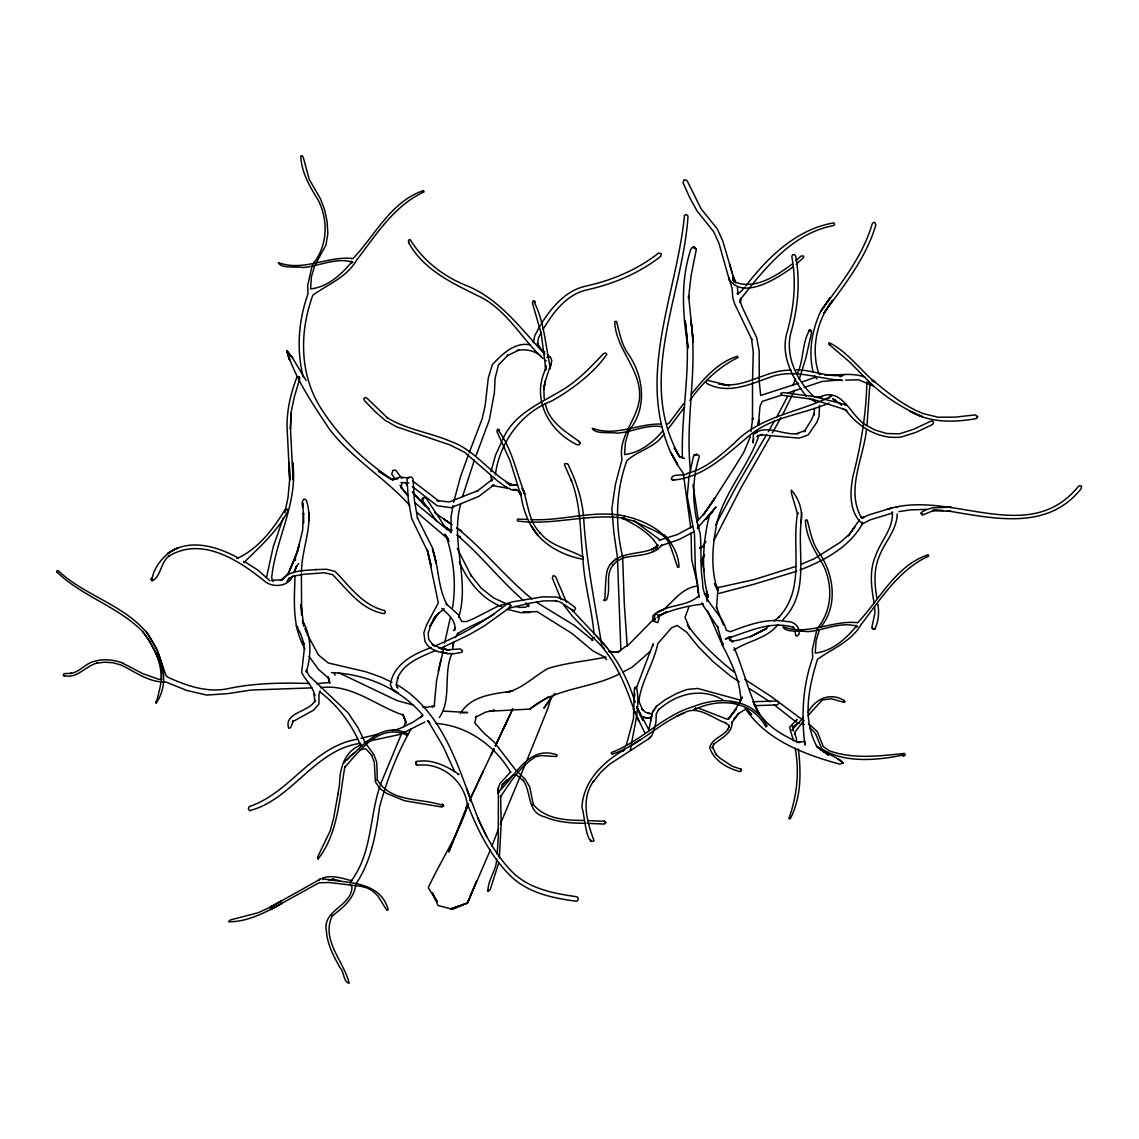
<?xml version="1.0" encoding="UTF-8"?>
<svg xmlns="http://www.w3.org/2000/svg" width="1139" height="1139" viewBox="0 0 1139 1139"><rect width="100%" height="100%" fill="white"/><g stroke="black" fill="none" stroke-linecap="round" stroke-linejoin="round"><path stroke-width="1.5" d="M302.547 502.84L303.487 514.629M752.509 382.092L752.495 420.106L752.708 418.027L751.014 431.553M752.537 380.469L753.249 352.136L751.512 338.71L751.982 339.863L734.57 303.714L732.776 297.606L732.106 288.338L728.775 277.631M682.432 458.191C680.866 412.275 691.957 366.431 685.137 320.728L688.127 348.107C682.731 315.261 680.225 281.703 690.747 249.455L692.298 247.32L694.633 247.391L696.399 249.057L691.046 275.766L688.526 298.333L688.582 295.756L693.38 342.341L690.875 320.372C697.936 370.189 684.824 420.562 690.49 470.606M892.264 511.909C893.788 528.624 880.419 541.068 875.521 556.046C868.957 571.123 871.477 587.653 874.14 603.3M301.379 573.615L301.65 615.231L301.066 604.453L303.729 626.279M758.588 425.118L758.731 419.821L758.218 424.833M869.954 383.017L866.964 425.758M290.943 413.614L290.445 428.791L291.071 412.475L294.417 396.6L299.671 379.073L299.657 377.536L297.108 376.682C290.758 392.927 286.615 410.467 287.085 428.05L289.762 480.16L289.249 462.462L289.648 479.918L288.053 497.344L284.835 512.678M510.842 771.744L500.192 783.233L498.398 787.604L498.284 836.966L497.202 854.165M295.015 575.579C294.389 600.168 291.755 626.535 304.996 648.689M490.98 471.688L495.451 455.329L501.758 441.59M782.949 619.787L783.789 618.691C809.131 592.308 797.699 554.85 801.03 522.602C803.152 511.126 799.108 498.697 791.391 490.183L791.263 492.717L797.613 514.102L797.713 512.621C791.092 547.674 805.985 588.379 778.563 617.523L779.389 616.427L774.264 620.983M801.03 522.602L801.657 512.465M301.522 571.906C301.536 547.859 314.449 523.869 306.234 500.007L303.971 498.967L302.319 501.516L302.59 507.14L302.561 502.968M814.542 408.431L814.001 415.166L814.2 413.258L811.58 419.707L804.134 431.724L805.515 430.457L796.517 433.703M652.96 645.941L653.16 643.777L636.018 688.953M497.757 793.442L498.398 787.604M401.284 488.175L401.796 482.993M286.928 581.516L289.178 578.114L288.594 578.868L293.591 576.078L303.871 574.284L324.373 572.775L332.602 574.64C347.751 589.917 361.334 609.991 384.242 613.665L385.409 612.127L384.569 610.561C362.629 605.279 349.858 586.571 335.151 571.465L326.637 569.258L315.161 569.642M758.275 425.217L760.04 406.153L762.29 401.384L781.482 395.162M706.935 601.335L707.575 594.074L707.846 597.804L706.721 591.226L707.661 595.27C701.168 569.557 702.905 541.68 709.241 516.081M856.144 625.268L855.987 626.678C845.309 639.292 832.168 651.195 815.211 653.088L816.079 640.901L819.397 629.782M499.338 857.866L501.146 824.551L500.647 795.862L500.548 796.773C510.215 782.336 520.58 765.593 535.928 756.652L541.395 755.556L555.505 756.51L556.786 756.396L557.071 754.929C528.695 744.721 515.398 776.243 498.583 791.79L499.637 791.89M520.779 492.86C522.26 508.037 528.055 523.598 537.978 535.472L531.344 526.061C541.623 544.542 562.993 555.604 582.712 559.221L583.325 557.27C569.158 548.955 550.692 546.364 539.815 532.497L540.299 533.08C528.311 521.121 528.354 504.221 523.043 489.443L524.865 494.155C516.551 473.212 511.411 446.46 497.401 429.275L497.003 431.695L510.144 461.01L520.95 495.593L520.267 492.205M496.604 858.906C496.846 870.039 486.994 880.931 488.161 891.41L490.14 889.815L498.754 862.736M452.496 607.827C456.497 584.136 453.593 558.964 446.331 536.355M452.582 649.088L453.265 644.119M753.79 438.145L753.064 442.943L753.363 434.457C765.436 423.21 784.145 436.095 798.567 433.546M543.887 389.139L545.154 381.181L543.887 389.139L544.171 398.792M543.958 388.698L544.94 382.405L551.831 360.921L550.806 357.831L547.275 354.428M792.36 727.209L792.545 725.999L793.37 729.828M337.856 794.68L339.522 784.202C339.863 768.127 344.476 750.943 361.334 744.835L360.493 745.817L360.892 745.077M897.205 513.917C896.92 530.233 884.59 541.95 879.18 556.515C873.656 569.642 874.382 584.065 876.859 597.79M634.039 699.104L634.879 693.964M444.566 643.108L450.232 618.05M452.98 505.545L451.058 516.821L451.172 532.753L451.172 530.333L449.706 531.486L452.14 530.133L449.449 530.546L444.21 527.086L414.582 502.47M442.829 652.291L436.536 680.851L434.272 705.169L432.151 707.305L434.785 705.667L427.695 707.162L422.512 706.977M337.927 794.267L333.528 818.628L330.182 830.886L317.938 856.414L318.165 858.849C338.155 833.506 339.45 797.898 344.903 766.533L344.733 767.444C360.792 749.191 380.597 722.539 407.378 735.353L407.847 733.943C380.939 719.805 362.017 747.81 343.636 762.333L344.676 762.575M866.523 429.232C863.647 458.191 845.75 489.158 861.155 517.291L860.571 516.238L863.063 517.974L861.426 518.074M442.672 653.188L443.982 646.297M266.54 577.316L273.232 546.877L283.383 517.633M533.337 342.668L534.86 335.435L540.356 325.341M707.718 611.088L722.624 645.699L722.624 643.065L722.624 645.699C731.38 662.357 739.894 680.282 740.791 699.318L739.61 702.279M741.147 700.314L697.751 688.454L686.917 689.494L676.466 693.551L665.404 699.631L656.634 706.137L652.462 712.259L648.732 730.583M458.718 617.253C470.165 579.694 449.848 541.11 460.896 503.481M297.051 552.999L302.618 530.404L303.444 512.863L303.729 522.758M476.33 716.189L474.764 722.952L483.249 732.405L494.283 742.215L514.956 769.124L525.378 779.589L529.763 787.063L533.408 805.173L533.152 804.376C545.852 819.61 566.24 820.279 584.093 820.479M453.721 641.955L452.667 646.439L453.778 641.898M453.649 502.271L460.441 476.871L468.57 454.39M462.477 496.818L474.394 460.014M438.202 671.042L441.064 659.154M451.77 653.843C442.914 674.231 452.041 699.033 439.327 717.584M651.821 715.406L650.896 719.279L650.782 718.125M297.065 553.141L299.415 544.143L295.314 557.142L287.811 574.796L296.667 553.54L288.551 573.031L282.429 579.865M654.327 728.504L655.95 722.283L656.249 713.769L658.997 709.156L658.356 710.053C675.982 693.922 701.026 687.045 722.696 699.716M732.05 721.571C733.089 732.975 720.887 738.513 713.313 744.493L714.068 743.781L712.16 747.796L712.487 746.8L716.089 754.616L715.634 753.933L719.962 758.161L732.178 766.248L740.877 769.167L741.133 770.961L739.994 771.63C727.536 768.341 713.598 760.624 709.782 747.611C711.96 738.058 723.835 736.435 728.462 728.519L727.978 729.273L729.231 726.084L729.159 727.152L728.689 725.415L729.444 726.041L725.116 722.453L725.828 722.98C712.729 718.624 698.164 704.756 683.884 712.971M379.913 786.266C369.335 817.617 372.026 853.239 351.268 880.831M549.852 368.979L551.347 363.654M355.596 886.085C353.318 899.725 342.255 908.068 332.118 916.083L332.574 915.386C320.258 939.533 344.163 961.53 349.16 983.284C343.352 982.359 344.192 971.439 340.134 967.808C333.77 956.461 327.306 944.672 326.466 931.417C321.739 909.847 351.979 906.487 351.951 886.74L349.744 884.135M355.866 884.021C371.357 861.127 375.97 833.819 379.572 806.925C387.004 779.873 397.141 753.349 411.094 728.96M628.728 431.254L625.411 442.388L624.542 454.575C640.004 452.838 653.074 442.473 662.741 430.884M653.943 729.8L651.949 735.41L648.789 738.67L609.579 764.241L601.121 771.9L593.291 781.767L593.69 780.984C580.491 799.222 586.998 821.675 594.031 840.739C585.773 846.277 584.35 811.594 581.929 807.779C582.94 781.767 602.844 761.991 624.215 749.903L623.304 750.985L624.955 748.095M312.129 266.013L307.687 285.376L308.043 293.734C298.461 320.657 296.339 349.132 303.173 376.909M816.777 630.18L812.321 649.543L812.676 657.901C802.554 686.077 801.272 715.662 804.889 745.105L804.974 741.461L796.617 742.172L799.706 742.571M799.236 379.429L805.942 357.689L811.637 332.104L810.028 329.826C801.671 341.572 804.177 360.849 796.958 374.162M795.421 379.13L792.886 385.552M626.322 745.006L633.483 718.595L634.352 689.266L634.907 687.344L636.416 686.988C641.029 707.903 633.156 729.558 630.465 750.288L630.437 748.793M401.711 733.345L380.383 784.6M403.961 726.796L405.641 721.884L402.793 714.181L406.381 723.137L403.078 715.036C375.514 705.696 351.467 683.443 320.472 687.671M161.254 679.656C161.667 661.517 152.811 644.005 141.777 630.664C116.99 606.09 81.809 596.267 56.95 572.006L58.032 570.525C84.742 595.968 124.763 604.781 147.97 634.195C161.225 654.213 171.163 681.321 156.228 702.948C160.2 686.988 166.565 668.038 155.616 652.562L159.047 659.652L155.616 652.562M688.853 607.087L685.052 617.366L690.063 629.369L687.387 625.069M866.864 381.935C866.224 413.642 861.056 445.221 853.011 475.974C850.036 490.994 849.011 510.3 860.5 522.061L862.337 522.488M498.455 829.092L491.763 846.377M500.292 824.323L525.72 763.102M490.567 849.509L467.46 903.042L450.816 908.851L438.045 905.491L432.279 892.805L437.205 901.704L428.25 887.722C441.092 859.959 458.618 834.545 467.816 805.045M294.318 571.849L296.738 565.756L293.862 572.76M476.244 455.13L489.314 419.978L494.397 392.642L495.095 378.219L498.483 365.007L508.564 354.585L507.282 355.809L519.028 349.929M469.197 452.767L482.039 419.152L485.114 405.982L488.318 377.835L492.361 364.694C501.929 354.201 515.099 341.558 530.546 344.875M467.873 805.074L448.794 851.972L468.129 803.479M320.287 690.989L318.991 694.164L318.963 703.987L313.567 710.181L292.396 721.841L293.392 720.645L290.716 727.636L288.694 728.262C283.312 712.103 310.135 712.174 315.176 700.172L314.691 701.852L314.179 693.879L314.805 695.587C312.898 686.404 305.608 680.51 301.65 672.48L304.198 650.056L303.43 642.012M501.117 788.459L502.868 784.258M750.387 436.636L743.724 452.496L734.157 467.873L711.903 502.769L703.332 514.728L714.694 498.412L704.415 513.49L696.527 521.918M527.086 759.912L547.645 708.956L551.532 696.854L543.901 708.116L554.864 693.295M840.255 376.824L840.952 375.244L840.027 376.34L843.657 375.258C827.839 377.522 812.178 369.89 796.261 369.819M732.79 278.642L732.847 275.311L733.06 280.408L732.619 279.226L734.555 282.088L733.616 281.418C753.634 290.858 776.214 276.008 791.975 264.191M740.236 701.781L742.329 697.082L735.509 709.412L729.216 718.182L736.136 708.956L728.262 718.809M580.207 443.057L579.324 441.932L580.207 443.057L579.238 444.751L577.117 444.765C548.485 430.998 531.045 398.436 545.866 368.609L545.41 370.161L545.595 365.149L545.809 368.979L541.239 333.656L532.397 302.86L533.394 300.625C544.228 320.358 545.41 345.388 550.237 367.456L549.596 366.06M469.539 800.432L493.842 748.85M493.885 749.149L490.895 755.584L493.885 749.191M495.38 745.931L512.806 708.814L502.868 729.814M471.062 797.229L483.349 770.946M495.38 746.002L508.079 718.837L495.337 745.689M794.595 390.392L782.664 414.582M787.59 396.514L776.955 416.646M704.514 554.579L701.453 560.886L703.802 556.031M713.939 540.498L740.976 487.891L770.633 436.023M541.438 332.36L538.448 337.842L537.58 343.807L537.409 343.095L540.655 348.662L544.798 352.179M542.933 329.627C553.184 312.499 566.254 294.503 586.912 289.89C613.551 283.91 639.121 273.275 660.72 256.36L661.218 253.655L658.598 253.072C637.228 269.843 611.928 280.408 585.503 286.188C565.357 290.73 551.789 307.359 541.139 323.889M715.52 525.051L737.289 484.701L766.533 434.657M772.356 432.962L780.941 417.643M704.201 555.946L701.596 560.602L704.087 570.724M530.859 519.555C563.549 521.534 596.921 508.208 629.269 517.177C653.416 523.641 677.705 539.544 679.029 567.065L677.648 567.322C665.589 532.326 670.657 538.391 635.235 521.719C632.088 520.366 614.234 515.839 625.923 519.897C637.683 526.246 651.024 533.906 657.573 545.866L656.164 547.831L658.143 545.083L651.323 549.724L657.317 546.578C641.684 556.686 615.387 549.026 607.315 569.998C605.008 579.666 605.692 591.611 604.595 600.538L606.489 599.769C611.615 588.635 604.581 574.896 613.309 564.83L612.654 565.514L617.267 560.929L624.072 557.612L623.218 557.854C636.06 554.778 653.487 556.316 662.143 544.499L661.218 545.652L679.143 539.487L693.679 531.899M800.902 564.346L813.972 558.907L839.97 542.506L849.267 534.419L854.634 527.129L848.37 535.871L859.39 519.897M629.568 429.787C647.265 408.004 643.82 376.653 628.643 354.514C621.581 344.903 619.616 332.958 616.612 321.824C616.142 321.013 615.331 321.383 614.733 321.796C615.715 349.986 642.439 370.09 639.406 399.319C636.886 420.163 617.751 437.034 622.022 459.373L615.345 484.687L611.857 508.592L613.893 532.938L617.438 557.327L620.869 650.44L618.42 652.006M821.062 626.834C838.19 605.35 833.947 574.64 819.311 553.027C812.235 543.417 810.285 531.486 807.28 520.338C806.811 519.526 805.999 519.897 805.401 520.324C806.085 536.64 814.542 551.034 822.999 564.545C833.25 585.261 832.253 610.404 817.261 628.557M768.312 431.638L774.363 421.145M312.627 264.39C327.605 246.238 328.616 221.094 318.351 200.379C309.908 186.867 301.436 172.473 300.753 156.157L302.02 155.644L303.188 157.054L309.153 179.193L320.458 198.827L324.615 209.79L327.092 221.393L327.847 233.523L325.996 244.97L314.748 265.615L311.431 276.734L310.563 288.936C327.519 287.028 340.689 275.125 351.353 262.483L351.51 261.102L351.979 262.967L351.41 261.87L352.891 262.255C336.005 256.944 319.703 266.184 303.088 267.523C296.581 266.184 281.262 268.861 278.315 262.767L278.984 262.81C304.07 271.794 327.79 255.62 352.976 258.553C375.201 235.403 390.876 201.446 423.494 190.612L424.149 191.85C394.066 205.632 376.041 234.947 356.407 260.418C346.612 277.475 327.406 284.579 312.841 295.186C299.173 332.46 299.386 375.357 321.639 409.342C339.721 437.647 364.665 461.48 392.699 479.832L398.209 478.38L391.061 479.291L378.433 471.446M502.456 440.067C513.561 413.215 541.552 402.879 564.46 388.741C579.338 379.216 591.483 366.359 603.542 353.617L605.492 352.962L606.902 354.357C593.234 373.692 572.703 388.926 552.102 400.828C521.092 412.56 499.466 442.544 495.365 474.792M460.284 713.655C471.133 695.26 493.999 693.936 512.92 690.96L506.399 692.384C522.758 688.725 534.134 675.968 548.428 668.308C567.25 662.627 586.912 661.076 606.09 657.046M295.969 567.635L298.674 563.506M830.16 396.158L828.651 398.408M705.881 541.481L702.094 547.161L699.56 548.357M455.315 637.683L458.504 632.928L457.138 634.024C468.599 626.236 482.324 622.022 494.027 614.177M292.666 576.063C288.423 586.485 273.944 587.852 265.672 582.029C239.703 560.758 201.916 535.743 168.814 556.216L169.668 555.718C160.67 561 160.912 577.601 151.914 580.933C152.711 567.606 165.24 552.657 178.14 547.816L167.575 553.497C189.031 537.978 217.136 546.25 238.279 558.053L236.912 558.537C258.126 548.97 273.047 529.421 284.864 509.945L287.256 509.161L287.598 511.539C277.062 531.885 259.535 546.905 243.831 562.694L243.703 561.313M652.462 712.259L656.634 706.137M453.479 630.636L455.415 627.817L454.489 630.465C457.01 621.196 447.812 613.992 441.79 608.425M853.766 528.354L854.634 527.129M731.437 723.237L738.314 713.754L746.002 708.857L751.669 714.609L745.233 708.387C766.12 740.222 804.205 754.345 839.557 764.098L843.131 763.215C835.869 755.371 823.853 753.776 816.421 746.045L828.509 755.129L817.204 747.084C801.899 719.649 808.633 687.657 817.475 659.353C832.039 648.746 851.246 641.641 861.056 624.585C880.689 599.114 898.714 569.799 928.783 556.017L928.143 554.778C895.51 565.613 879.849 599.57 857.624 622.72C832.438 619.787 808.704 635.961 783.632 626.977L782.949 626.934C785.91 633.028 801.23 630.351 807.736 631.689C824.351 630.351 840.653 621.111 857.539 626.422L856.044 626.037L856.628 627.133M347.267 759.642L350.072 755.926M684.539 407.221L668.465 428.535M745.974 285.732C767.843 257.158 797.101 228.782 833.919 222.888L834.645 224.212L833.52 225.579C792.345 233.267 764.938 268.263 740.521 299.272L740.265 302.803L740.763 298.162L740.193 301.593L742.785 308.285L756.709 337.742L759.172 351.011L759.229 381.124L760.667 395.432L798.596 383.231M683.557 403.79L669.063 423.067L666.956 424.192M655.523 618.975L654.598 620.186L654.654 615.459L655.637 614.291L657.317 614.419L658.669 615.444L659.011 618.52L657.773 622.691L653.103 621.026L652.789 615.914L656.036 612.896L662.998 609.721L657.53 612.255C670.287 604.311 687.828 606.304 698.962 595.669L699.175 597.235L695.317 568.674L694.519 534.604L687.258 496.576L688.938 477.312L693.494 456.013L694.548 454.603L696.797 454.447L698.848 455.329L699.232 456.981C691.074 482.181 692.512 508.521 700.186 533.593C701.667 549.61 699.987 565.756 702.592 581.673C701.781 601.748 721.713 612.013 726.269 630.166L730.099 631.746C748.252 625.012 766.789 617.765 786.722 621.552C793.926 621.125 800.247 626.82 799.051 634.181L796.901 636.16L795.691 635.448L794.937 630.679M689.793 400.501C702.478 382.59 718.495 367.043 738.129 357.489L737.474 356.251C717.741 362.33 703.859 378.661 691.316 394.236M738.314 713.754L733.972 719.25L738.912 713.285M804.006 720.489L795.492 731.323L794.524 734.142L794.766 733.075L796.688 740.008M808.035 715.619L822.201 700.044L831.242 698.705L844.312 702.464L845.081 701.695L843.615 700.385M420.348 717.712L422.697 714.922C400.045 688.54 365.918 673.904 331.477 672.622M664.051 433.745C655.651 447.798 637.513 450.46 626.82 460.839C615.53 491.806 615.117 524.794 622.577 556.672M808.121 712.217C815.225 698.876 830.488 691.829 844.184 700.599M803.066 718.026L791.904 729.971L793.627 730.882M733.787 650.17C747.64 640.801 767.06 638.751 778.008 624.443M507.154 779.503L502.085 785.141L513.02 775.075L516.209 774.762L523.427 780.799L523.029 780.215C531.828 792.032 526.489 812.862 545.125 816.99C558.01 822.5 572.148 823.241 585.959 823.298M744.906 287.128L740.25 292.267L737.047 293.648L738.314 294.161L737.332 287.768M650.654 651.024L632.23 667.198L622.862 672.095M712.914 511.795L705.525 519.441L716.004 506.983L697.267 528.197M610.547 564.289L615.815 558.936M653.558 619.388L629.198 644.161L617.794 651.935L609.45 651.608M594.245 637.185L591.554 639.791L592.892 640.374L574.554 625.496L536.426 602.218M663.211 609.963C673.662 601.022 682.788 587.397 697.595 586.03M657.217 617.623L666.756 611.743L658.114 616.014C672.209 609.507 687.999 605.706 703.318 604.012L701.524 603.029L718.239 628.102L717.342 626.123L722.453 643.834M648.789 738.67L651.209 736.506M795.947 260.66L801.258 255.933L803.664 256.118L803.465 257.713L796.118 264.305M769.152 625.525L765.308 628.942L750.288 636.772L766.746 628.514L751.484 636.146L738.94 640.018L732.704 641.129L730.099 640.175M475.404 717.342L485.598 712.117L494.625 710.195L489.685 711.035M793.47 266.654C778.706 277.332 743.254 301.123 729.003 279.069L729.416 280.194L718.98 243.347L713.626 231.601L696.997 210.872L690.02 198.229L682.973 182.61L684.155 179.677L687.073 180.588L701.04 208.75L717.314 228.982L722.724 240.898L733.302 276.62M831.926 395.916C799.649 412.603 759.984 415.507 733.744 443.74C719.948 455.657 705.966 468.741 687.728 473.155C684.539 476.985 671.569 472.414 671.384 479.149L673.989 480.032C704.144 476.97 725.757 455.102 747.91 436.863C770.861 416.717 802.013 414.795 828.95 403.064M548.77 696.513L529.806 709.084L489.585 711.234M350.57 755.712L354.685 752.779M755.257 433.119L757.15 431.766L754.602 433.019L756.424 432.478M422.84 715.463L412.546 722.482L399.262 728.761L392.613 730.555M794.054 725.671L798.496 723.037L797.115 723.009L799.507 723.279M640.374 739.553L630.066 746.202M529.806 709.084C555.433 687.344 590.984 688.953 619.73 673.719M424.833 722.012L403.277 732.961M862.294 517.946L868.986 514.828L891.709 508.022L887.181 509.375C950.638 488.645 1028.375 548.443 1078.775 485.983L1081.537 485.883L1081.182 488.631C1047.41 531.415 993.322 518.288 947.249 510.856M692.014 526.731L677.306 534.59L659.21 540.171L660.62 540.342L634.167 520.865M280.465 580.107L282.714 578.954L281.02 580.392C289.605 569.842 304.213 570.696 316.457 569.543M444.196 608.753L438.23 613.494L433.304 619.317L438.885 612.64L429.958 626.322L435.055 617.124L430.884 624.984L428.122 633.369L428.791 639.42L433.276 645.443L432.35 644.361L440.551 648.248L449.407 650.184L438.942 648.119L447.798 649.814L460.327 648.931L462.519 650.796L462.035 652.248L454.561 653.615L448.054 653.629L441.32 652.163L448.054 653.629M862.38 517.818L864.529 516.736M652.462 551.675L658.214 548.827M729.102 719.022L726.953 719.207L698.278 708.002M546.862 357.375L550.094 357.091L548.528 356.664M699.873 548.272L702.735 546.991L700.243 547.275M676.78 716.146L684.653 712.63C658.669 723.422 639.05 745.447 612.027 754.246L611.244 752.58C641.229 741.446 663.112 715.264 694.078 706.351C719.706 696.043 753.477 698.307 767.06 725.97L765.892 726.91C751.142 699.673 719.165 697.694 693.694 709.853L696.071 708.672L695.459 709.868L695.559 707.746M435.511 650.526C421.131 656.876 403.69 662.613 397.44 678.616L398.209 677.164L396.116 684.923L397.782 687.999L396.571 686.29M360.052 749.704L365.847 748.764L371.784 755.499L371.399 754.844L374.318 762.375L375.372 781.696L379.671 788.359L386.52 793.328L404.573 800.745L441.975 807.024L443.84 805.814C421.772 797.442 391.432 803.536 377.151 779.631L377.351 780.471L376.767 762.333L373.834 754.545L365.434 743.055L357.973 727.693L348.164 712.9L309.039 675.698L306.22 670.216L306.306 672.11C311.374 654.939 311.815 636.758 302.49 620.627L303.23 623.788M431.24 647.536C413.599 653.928 393.439 664.108 390.364 684.624L392.969 690.149L398.024 693.11L393.98 689.992M434.329 646.183C460.398 635.562 485.114 621.623 507.012 603.898L510.386 604.311L510.115 607.343L484.246 625.98L469.168 634.736L441.761 647.806M795.99 566.382L754.217 579.58L717.428 587.724M796.873 571.223L754.203 584.165L719.008 593.419M799.977 569.97C824.38 560.53 849.836 546.948 862.707 523.299L861.896 524.025L870.467 519.768L892.663 512.949L891.723 512.778L892.492 514.472M756.88 436.636L762.176 434.5L760.097 434.714L799.179 438.145L808.177 434.899L816.862 422.298L819.055 416.475L819.525 405.342M728.148 638.452L731.266 637.242L725.372 638.951C747.611 632.401 769.765 620.029 793.826 627.432L792.616 626.735L794.41 629.141M801.884 382.049L815.795 377.137M800.831 388.613L787.974 392.983M803.992 387.488L822.13 381.451L841.294 379.8M507.923 608.468L529.108 603.3L543.588 600.922L556.273 600.808L555.006 600.637C562.723 601.435 567.82 608.511 574.383 610.817L575.551 608.212L574.754 607.187L566.325 600.808L556.814 597.064L542.534 596.85L512.635 601.805L498.014 606.133L473.397 618.748L466.392 621.609L461.694 621.453L458.305 614.704L446.089 603.642L447.413 605.193C437.661 588.265 439.042 567.165 432.521 549.012L436.194 563.364L432.436 547.845L417.273 517.633M513.547 485.043L509.831 485.442L517.433 485.2L512.821 485.242L513.76 485.029L506.015 482.409M357.774 739.154C312.741 746.259 290.872 792.644 249.299 806.569L248.33 808.59L249.512 810.712C292.695 799.521 314.506 749.462 360.693 743.283M360.963 738.271L377.507 734.285M364.081 742.386L369.164 741.048M400.344 734.342L370.801 740.734M898.842 511.639L910.104 509.902L926.577 509.389M351.552 880.575L350.598 880.774L351.794 880.774C340.96 877.927 328.815 873.585 318.351 880.105L320.102 879.28L269.815 907.441L257.969 912.795L230.32 919.97L228.54 921.722C246.821 922.234 266.113 912.254 282.173 903.241L270.584 909.591L319.005 882.81L329.043 882.483L360.636 886.227L367.342 888.05L372.809 891.125L377.692 895.752L385.85 908.737L386.733 909.79L388.1 909.235C379.458 879.991 346.213 883.465 322.579 878.653L323.063 879.607M896.478 506.983L897.859 506.755M845.622 380.084L858.749 379.814L873.243 386.021L849.751 362.117L829.818 345.017L829.121 342.697C846.135 350.655 860.23 369.62 874.837 382.234L872.702 380.198C888.292 393.112 904.224 406.167 923.273 413.628L938.194 417.23L955.194 417.145L975.141 414.895L977.533 416.518L975.696 418.725C953.357 422.569 929.467 422.925 909.363 410.937L922.604 416.831C902.871 408.502 884.049 396.386 868.744 381.451L870.395 384.327L869.925 382.818M517.177 350.442C525.535 348.748 535.131 350.556 541.466 356.607M458.02 774.534L458.989 774.449C446.516 765.978 432.151 758.759 416.632 761.507L415.778 762.817L416.931 764.767L415.892 763.97M316.642 683.699L329.513 682.446L328.217 676.908L329.797 683.272L328.274 677.904L318.507 669.419L309.153 656.505M791.377 370.275C766.02 369.107 743.895 390.008 718.595 383.743L729.401 385.651L707.419 380.284L705.767 381.964L706.878 383.516C727.494 394.55 749.078 384.711 768.939 377.635C793.456 367.883 817.959 379.031 842.632 380.44M834.759 400.373L835.627 400.302C833.449 401.127 831.783 395.817 833.549 399.746L835.627 400.302M161.952 679.186L159.076 679.413L142.731 673.619L122.101 662.87M281.248 579.936L273.218 580.221M824.736 375.158C838.133 375.557 852.328 372.197 865.142 377.251M462.391 712.815L467.702 712.516L442.914 711.063M328.231 879.664L333.869 879.379L332.773 879.223L340.333 880.846M512.279 489.656L516.565 489.613L510.87 489.713M311.972 687.871L250.907 690.049L228.298 693.566L206.629 695.075L186.54 690.376L165.924 682.019C149.522 682.759 135.399 672.053 121.275 665.076L112.903 662.727L104.475 662.186L96.587 663.197L97.385 662.941C85.61 665.717 76.512 679.826 63.428 675.313L63.983 673.633L71.358 673.363L70.39 673.462C80.015 672.224 85.781 662.713 95.405 661.076C104.489 658.669 114.042 659.808 122.77 663.055M947.05 507.197L951.179 507.182L932.699 507.766L926.092 509.759L921.551 512.308L921.095 513.575L923.743 514.6L933.681 510.457L932.442 510.742L950.652 511.269L947.947 510.713M815.439 396.97L822.273 396.614L820.479 396.828C842.533 386.534 851.047 417.016 866.266 425.288L865.355 424.705L874.837 429.973L886.598 433.503L899.397 433.845L913.848 429.189L930.506 421.288L932.514 420.974L933.581 422.555L932.642 424.434L915.984 432.336L901.462 436.963C879.251 439.925 858.507 427.267 845.679 409.94L846.832 410.98L842.404 408.574M704.244 594.045L706.92 594.06M844.711 404.858L846.234 404.872L813.616 396.5L783.02 392.599L780.671 393.425L782.208 395.29L812.733 399.291L845.764 409.769M752.623 701.752L776.656 700.998L778.464 701.781L778.62 703.731L776.969 704.913L754.502 705.682M661.517 424.092C638.324 423.153 616.227 436.949 592.963 428.463L592.294 428.406C595.241 434.514 610.561 431.823 617.067 433.162C632.173 432.179 646.397 424.107 661.844 426.769M523.1 612.212L537.024 611.586L571.778 633.312L592.864 650.853L603.926 656.705L606.589 659.709M309.694 683.514C282.529 682.66 255.108 682.93 228.412 688.554C207.227 693.124 186.54 685.721 167.447 677.05L165.881 675.256L157.324 650.127L146.262 631.362M523.2 612.227L529.977 612.383L521.007 612.697L507.339 609.337M587.624 820.578L604.24 821.262L606.062 822.629L604.325 824.067L587.738 823.369M510.258 488.702L492.133 485.556L493.97 484.872L478.85 496.376L451.186 507.709L437.177 505.759L412.346 486.595M527.485 519.37L517.49 519.142L517.433 520.964C553.056 525.99 588.493 512.934 624.172 518.231L624.585 516.152M400.971 482.466L408.873 482.95M609.308 651.665L618.491 652.419L608.482 651.209M933.411 509.646L943.021 510.471M801.699 723.237L804.248 724.376M640.018 714.922L642.054 716.972L651.551 718.581M510.187 484.232L508.151 484.018L512.023 484.986C489.77 473.34 475.105 449.891 450.66 441.391C429.816 432.421 406.466 429.674 386.989 417.572L387.701 418.113L367.185 398.394L365.334 397.454L363.911 398.493L364.352 400.487L375.016 411.549L384.897 420.177L396.472 426.798L449.919 444.908L464.427 452.183L497.8 481.156L507.98 488.503M648.148 713.228L652.077 713.769M446.431 653.288C438.059 652.305 429.033 649.586 424.989 641.456L423.836 632.9L426.513 624.955L438.316 602.873L427.282 549.767L431.325 566.467L427.367 550.906L411.692 518.544L408.374 500.434L407.007 479.263L408.787 477.198L411.805 477.17L413.058 479.22L414.425 500.391L417.6 518.387M435.753 723.407C467.118 725.586 494.952 745.49 510.628 772.313M413.215 705.084L396.942 700.528L338.625 672.722M642.054 716.972L648.119 718.253M408.659 477.754L399.219 477.255L392.699 479.832L391.061 479.291M515.355 606.332L519.882 607.471L526.161 607.059L528.71 604.225L528.724 606.56L525.962 602.745M514.828 489.628L517.547 490.354L520.822 494.881L518.772 491.151L520.58 494.582L520.139 491.877M731.11 701.994L736.15 703.375M834.033 399.86L839.984 403.676M650.027 713.74L645.4 712.202L641.698 708.714L642.837 710.309L638.495 700.442L638.68 702.478C640.887 681.72 653.615 663.923 657.801 643.663L671.512 627.874L677.178 625.411L686.774 632.316L697.951 646.311L713 661.56L730.498 676.025L739.254 681.848M817.759 373.293L820.778 374.332M872.659 628.799L872.246 627.788L873.641 629.169L875.008 628.771C878.625 621.068 879.294 612.227 877.799 603.884M684.468 458.519L679.043 456.412L674.174 447.869L679.955 457.081C635.704 381.038 682.831 295.684 688.027 216.139L686.504 214.588L684.511 215.228C676.865 293.634 636.416 374.546 670.558 452.112L677.591 464.37L670.558 452.112L676.651 463.701L683.272 473.269L690.761 527.912M815.837 402.01L808.861 398.266M545.595 360.422L546.35 360.75M507.795 604.41L493.657 597.975L481.284 588.222L470.706 574.967L471.418 576.234L457.252 548.443M501.317 606.546C481.626 598.772 467.716 580.99 459.344 562.054M392.03 682.332L380.882 677.036L365.477 671.654L328.231 662.969L318.493 654.996L306.904 633.711M798.596 742.414C779.759 734.256 760.923 722.539 753.477 702.35L758.93 713.498C748.522 692.469 743.397 669.148 734.128 647.707M871.99 380.64L873.214 381.252M800.945 718.695L771.502 696.726L744.849 679.385M730.142 640.474L732.847 642.012L728.832 637.256L729.643 639.705L729.017 636.986M396.799 684.596C438.999 709.455 455.643 757.819 471.29 801.5L466.805 788.943L478.067 818.443M245.398 562.111L258.126 570.269L269.957 580.833M749.462 688.639L770.021 701.823M649.572 717.954L650.867 718.794L650.568 716.944L651.052 719.962M814.67 397.269C797.528 382.234 784.97 356.649 790.737 333.414C797.884 308.37 800.489 282.045 795.72 256.289L794.481 254.609L792.53 254.809L791.833 256.716C796.574 282.216 794.011 308.299 786.835 333.086C780.457 355.952 792.815 378.29 806.042 396.13M808.647 723.763L817.275 731.551L823.269 746.6L829.42 750.872C853.609 759.357 879.664 756.011 904.48 753.42L905.106 754.531C880.305 760.169 844.725 763.913 821.76 748.821L815.396 733.302L809.815 727.707M450.959 523.968L443.769 519.113L452.012 524.723M456.725 527.855C483.762 549.254 505.147 577.16 532.041 598.957M457.494 528.468L461.622 531.272L457.266 528.297M445.321 527.072L450.887 530.859M457.835 535.586L460.612 537.466L457.693 535.472M451.485 524.324L434.614 512.578M443.085 525.463L450.389 530.461M442.957 525.392L451.343 531.187M456.924 535.045C480.943 554.921 499.879 580.207 523.584 600.524M412.418 492.062L425.089 505.83L429.175 508.72M506.328 487.136L508.25 488.517M773.965 704.671L796.133 721.984L796.973 719.335L789.541 727.308L793.627 741.105M412.546 480.843L438.7 500.932L436.963 500.576L449.222 501.986L478.166 490.51L476.6 491.592L492.746 479.078L491.792 481L490.795 476.316M319.333 691.501C337.956 705.269 351.866 724.376 360.736 745.661M733.843 671.939C717.257 658.513 701.282 643.919 688.668 626.621M416.874 512.393L448.495 539.302L445.634 535.23M416.205 764.212L417.358 765.294C441.007 762.176 463.374 779.93 467.09 803.251C477.497 829.733 490.197 855.973 510.756 876.147C528.282 893.004 552.458 897.988 575.736 901.191L577.402 900.906L578.213 899.312L577.971 897.546L576.491 896.706C553.682 893.417 529.72 889.004 512.564 872.303C497.359 856.742 486.339 837.848 477.825 817.944L486.709 836.738M142.745 631.661L149.109 640.645L155.673 652.69M409.855 505.545C385.124 477.924 352.264 458.917 329.513 429.289C313.14 404.601 295.613 379.301 286.772 350.755L292.68 358.187L306.106 380.454M604.154 648.248L601.919 646.055C594.857 603.328 586.115 560.616 583.609 517.134M544.641 354.101C520.438 328.288 499.209 298.162 464.783 284.892C442.245 275.595 422.939 260.162 410.04 239.489L408.488 240.158L408.887 242.835M297.849 627.333L296.225 625.71L300.568 633.597L304.042 644.204M543.047 358.6C520.594 337.657 506.043 308.242 476.757 295.243C450.66 282.344 422.825 269.131 408.431 242.194M635.178 702.407C627.561 677.776 615.217 654.427 596.665 636.245L571.479 609.408M714.409 583.723L718.011 588.123L716.531 608.411M664.251 534.647L669.618 540.982M271.808 580.321L272.976 581.516L271.68 577.843C275.595 538.747 298.39 502.911 292.666 462.576L293.05 479.676L290.459 428.292M839.799 403.462L841.55 405.342M412.546 492.133L425.089 505.83M596.224 635.747L606.916 647.721M407.249 494.81L400.017 485.271M400.914 487.392L407.534 495.536M706.507 591.483L707.461 592.736M563.933 605.236L572.604 616.484L593.818 638.21C615.217 658.2 625.752 685.664 634.978 712.658M454.66 771.658L443.071 746.301L427.993 720.773L428.734 721.742M427.993 720.773L429.802 723.18M394.834 478.337L391.688 474.194L392.983 470.236L395.731 470.25L401.939 478.366M405.057 482.523L407.121 485.285M814.513 375.728L816.976 379.031M523.655 491.891L524.538 493.144L521.933 488.403M436.821 521.505L422.469 500.505L423.096 497.544L426.114 498.199L447.001 529.806M579.694 442.416L579.053 441.363C565.428 431.567 548.414 421.515 545.367 403.533M444.666 534.205L449.022 541.267M648.917 729.971L636.658 706.764L643.094 720.631L636.943 707.347M872.517 628.457L871.89 627.29L874.994 612.625L874.425 606.404M645.001 733.245L633.241 708.857L634.694 711.989M560.858 598.986L552.344 578.028L553.326 575.451L555.661 576.661L566.453 602.275M818.841 373.677C810.683 349.516 816.649 320.13 832.723 300.198L823.824 313.353C843.857 285.533 865.967 258.396 875.877 224.881L874.766 222.518L873.499 222.347L872.203 223.87C862.437 257.2 840.326 284.024 820.55 311.73C811.78 330.338 808.22 352.478 813.26 372.51M715.164 585.318L717.798 590.828C710.11 568.389 712.501 543.232 717.513 520.452C726.098 490.468 747.682 466.606 758.261 437.476L758.061 435.084M637 717.015L639.036 721.371L636.858 716.687M723.45 624.984L716.331 606.831M733.616 277.389L735.766 282.828L733.046 275.909L733.502 277.218M304.853 628.287L306.391 632.344M732.106 272.961L729.544 263.921M334.268 672.75L334.98 675.242M697.623 584.72L691.672 559.719L691.06 532.824M692.953 484.858L698.278 519.84M583.439 515.44C581.73 497.33 575.693 480.117 567.777 463.858L564.916 463.545L564.56 465.011L571.593 481.028L571.009 479.448C580.904 504.064 580.064 531.073 582.769 557.056M795.136 748.152C799.678 771.829 796.916 796.218 788.871 818.528L790.195 818.87C801.386 797.442 801.173 772.342 798.339 748.85M582.912 558.779C584.279 584.222 591.91 608.824 594.06 634.11M627.219 646.212L624.314 604.311L622.677 558.381M697.751 586.371L698.264 593.006L697.936 588.265M698.463 525.15L698.591 528.71M308.74 514.401L308.925 520.836L308.697 512.635M295.371 559.918L295.314 557.142L295.371 560.559M151.416 578.313L151.288 580.007L151.416 578.313M57.121 570.966L57.035 571.935L57.121 570.966M415.792 762.674L416.632 761.507L415.792 762.674M422.384 498.64L422.469 500.505L422.384 498.64M510.77 605.621L510.115 607.343L510.77 605.621M476.458 881.429L467.46 903.042L453.009 909.164L450.816 908.851L467.46 903.042L476.458 881.429M977.533 416.518L976.792 418.07L977.533 416.518M467.474 804.889L466.008 808.049L467.46 804.96M820.735 311.36L829.989 297.891L820.735 311.36M557.327 755.712L557.327 755.712M693.879 455.628L696.797 454.447L693.879 455.628M387.644 909.89L386.847 909.748L387.559 909.961M408.033 734.755L408.033 734.755M875.008 628.771L873.641 629.169L875.008 628.771M809.986 329.712L808.605 330.481L811.182 330.524L809.986 329.712M280.863 901.262L269.815 907.441L280.863 901.262M904.651 755.328L903.298 756.011L904.651 755.328M508.222 603.698L507.012 603.898L509.062 603.698L508.222 603.698M694.548 247.277L692.754 247.505L694.633 247.391L695.801 248.772L694.548 247.277M574.383 610.817L572.803 610.661L574.383 610.817M673.989 480.032L672.281 479.861L673.989 480.032M298.689 376.696L299.457 377.479L298.689 376.696M922.533 514.885L921.067 513.347L922.533 514.885M604.951 821.532L604.24 821.262L604.951 821.532M442.943 804.618L442.245 804.234L442.943 804.618M64.553 676.011L63.428 675.313L64.553 676.011M839.443 759.756L838.033 758.816L843.131 763.215L839.443 759.756M499.067 429.987L498.384 429.403L499.665 430.485L499.067 429.987M604.595 600.538L603.855 599.812L604.567 600.524M591.525 841.45L590.572 840.141L591.525 841.45M290.288 355.055L286.772 350.755L289.477 359.796L286.772 350.755L292.68 358.187L290.288 355.055M534.846 301.707L534.276 300.995L535.202 302.333L534.846 301.707M488.161 891.41L487.535 890.228L488.161 891.41M829.818 345.017L829.035 343.636L829.818 345.017M741.332 770.049L740.877 769.167L741.332 770.049M156.228 702.948L155.815 701.838L156.228 702.948M318.165 858.849L317.71 857.596L318.165 858.849"/></g></svg>
